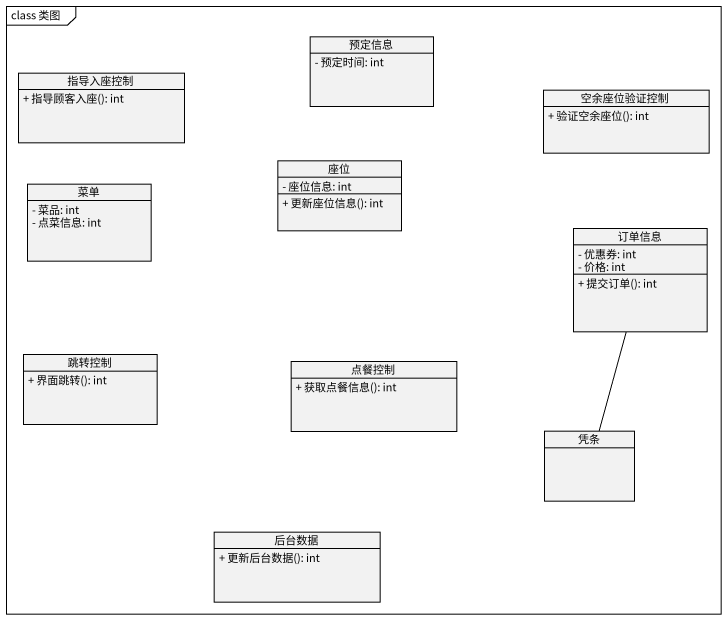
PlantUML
@startuml
mainframe class 类图
hide circle
hide empty members
skinparam classAttributeIconSize 0
class 指导入座控制 {
  + 指导顾客入座(): int
}
class 预定信息 {
  - 预定时间: int
}
class 空余座位验证控制 {
  + 验证空余座位(): int
}
class 座位 {
  - 座位信息: int
  + 更新座位信息(): int
}
class 菜单 {
  - 菜品: int
  - 点菜信息: int
}
class 订单信息 {
  - 优惠券: int
  - 价格: int
  + 提交订单(): int
}
class 跳转控制 {
  + 界面跳转(): int
}
class 点餐控制 {
  + 获取点餐信息(): int
}
class 凭条
class 后台数据 {
  + 更新后台数据(): int
}
凭条 -up- 订单信息
@enduml
